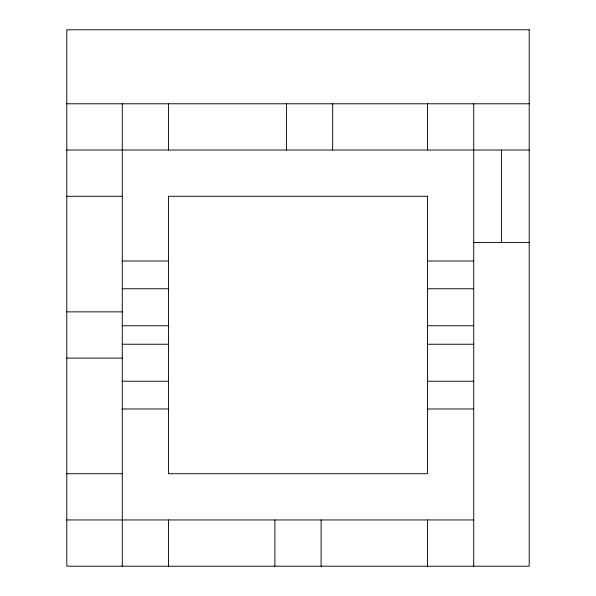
<?xml version="1.0" encoding="UTF-8"?>
<svg xmlns="http://www.w3.org/2000/svg" width="596" height="596" viewBox="0 0 596 596"><rect width="100%" height="100%" fill="white"/><g stroke="black" fill="none" stroke-linecap="round" stroke-linejoin="round"><path stroke-width="0.89" d="M66.797 103.786L529.203 103.786M66.797 150.028L529.203 150.028M66.797 196.27L122.284 196.27M473.716 242.512L529.203 242.512M122.284 261.003L168.526 261.003M427.474 261.003L473.716 261.003M122.284 288.755L168.526 288.755M427.474 288.755L473.716 288.755M66.797 311.872L122.284 311.872M122.284 325.744L168.526 325.744M427.474 325.744L473.716 325.744M122.284 344.242L168.526 344.242M427.474 344.242L473.716 344.242M66.797 358.114L122.284 358.114M122.284 381.231L168.526 381.231M427.474 381.231L473.716 381.231M122.284 408.983L168.526 408.983M427.474 408.983L473.716 408.983M66.797 473.716L122.284 473.716M66.797 519.958L473.716 519.958M501.459 150.028L501.459 242.512M473.716 103.786L473.716 566.2M427.474 103.786L427.474 150.028M427.474 519.958L427.474 566.2M332.68 103.786L332.68 150.028M321.117 519.958L321.117 566.2M286.438 103.786L286.438 150.028M274.883 519.958L274.883 566.2M168.526 103.786L168.526 150.028M168.526 519.958L168.526 566.2M122.284 103.786L122.284 566.2M529.203 29.8L66.797 29.8L66.797 566.2L529.203 566.2L529.203 29.8M427.474 196.27L168.526 196.27L168.526 473.716L427.474 473.716L427.474 196.27"/></g></svg>
